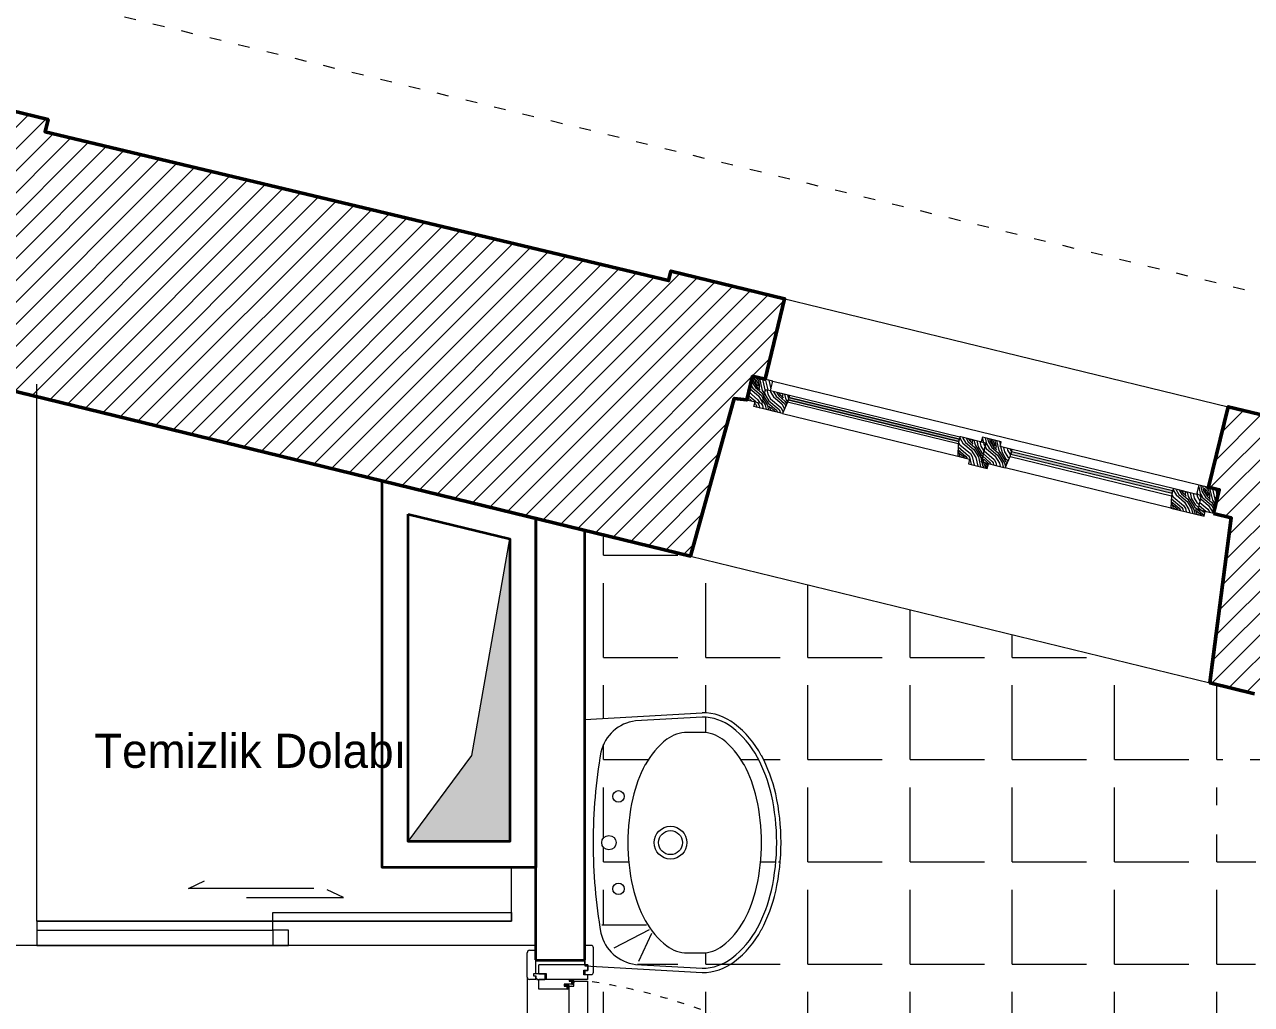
# Model space of a CAD drawing. Header units: millimetres. Extents: x 4980 to 19099, y 3891 to 5773.
# Drawn here: x 18191.5 to 18443.1, y 4569.3 to 4770.2 of the extents above; entities that cross this region are included whole.
import ezdxf

# ---------------------------------------------------------------- set-up
doc = ezdxf.new("R2010")
doc.units = ezdxf.units.MM
doc.linetypes.add('ACAD_ISO03W100', pattern=[30, 12, -18])
for name, color, linetype, lineweight in [('a 0', 252, 'Continuous', 0), ('a 2', 132, 'Continuous', 20), ('a ahşap tarama', 46, 'Continuous', 0), ('a alçıpan duvar', 162, 'Continuous', 35), ('a donatı ıslak', 52, 'Continuous', 15), ('a duvar', 84, 'Continuous', 50), ('a kapı 1', 50, 'Continuous', 5), ('a kapı 2', 51, 'Continuous', 9), ('a kapı eşik', 40, 'Continuous', 20), ('a pencere 0', 252, 'Continuous', 0), ('a pencere cam', 121, 'Continuous', 0), ('a pencere doğrama', 41, 'Continuous', 20), ('kot', 3, 'Continuous', 0), ('no3_duvar tarama', 253, 'Continuous', 9), ('TAVAN', 31, 'Continuous', 0)]:
    doc.layers.add(name, color=color, linetype=linetype, lineweight=lineweight)
doc.layers.add('a yazı', color=30, linetype='Continuous')
doc.styles.get("Standard").update_dxf_attribs({"font": 'stylu.ttf', "height": 10})
pattern_1 = [(45, (80283.5875, 25655.133), (-2.24506403, 2.24506403), [])]
pattern_2 = [(346.323, (184.04, 1032.4267), (3.67598, -6.0404612), [0.25, -4.75]), (256.323, (185.5697, 1030.2534), (-6.0404612, -3.67598), [0.5, -4.5]), (301.323, (184.7163, 1030.9757), (-1.1822406, -4.8582206), [0.3535, -1.0605, 0.3535, -0.707, 2.475, -2.1215678]), (301.323, (183.8564, 1032.7287), (-1.1822406, -4.8582206), [0.35355, -0.7071, 0.35355, -5.6568678]), (301.323, (185.4386, 1031.829), (-1.1822406, -4.8582206), [0.35355, -6.7175178]), (301.323, (185.9835, 1031.954), (-1.1822406, -4.8582206), [0.35355, -6.7175178]), (301.323, (185.1366, 1031.6453), (-1.1822406, -4.8582206), [0.35355, -6.7175178]), (301.323, (184.8345, 1031.4615), (-1.1822406, -4.8582206), [0.7071, -6.3639678]), (301.323, (185.1624, 1027.5223), (-1.1822406, -4.8582206), [0.7071, -6.3639678]), (301.323, (184.2896, 1031.337), (-1.1822406, -4.8582206), [1.4142, -5.6568678]), (301.323, (183.9876, 1031.153), (-1.1822406, -4.8582206), [1.4142, -5.6568678]), (301.323, (186.7908, 1028.927), (-1.1822406, -4.8582206), [1.4142, -5.6568678]), (301.323, (183.6265, 1030.7263), (-1.1822406, -4.8582206), [1.06066, -6.0104078]), (301.323, (182.4775, 1030.234), (-1.1822406, -4.8582206), [1.06066, -6.0104078]), (301.323, (183.0815, 1030.6017), (-1.1822406, -4.8582206), [1.06066, -6.0104078]), (301.323, (185.8847, 1028.3757), (-1.1822406, -4.8582206), [1.767767, -5.3033008]), (301.323, (185.3398, 1028.251), (-1.1822406, -4.8582206), [1.767767, -5.3033008]), (301.323, (186.121, 1029.3474), (-1.1822406, -4.8582206), [2.4748737, -4.5961941]), (319.757949, (184.4078, 1031.8227), (4.85822058, -1.1822406), [0.559017, -10.6213229]), (319.757949, (185.0248, 1030.1288), (4.85822058, -1.1822406), [0.559017, -10.6213229]), (319.757949, (184.9001, 1030.6737), (4.85822058, -1.1822406), [0.559017, -10.6213229]), (319.757949, (184.2831, 1032.3676), (4.85822058, -1.1822406), [1.118034, -10.0623059]), (319.757949, (184.7228, 1029.945), (4.85822058, -1.1822406), [1.677051, -9.5032889]), (319.757949, (184.1779, 1029.8203), (4.85822058, -1.1822406), [2.236068, -8.9442719]), (319.757949, (183.633, 1029.6956), (4.85822058, -1.1822406), [2.236068, -8.9442719]), (319.757949, (182.5495, 1028.4155), (4.85822058, -1.1822406), [2.236068, -8.9442719]), (319.757949, (182.6677, 1028.9013), (4.85822058, -1.1822406), [2.795085, -8.3852549]), (319.757949, (183.0289, 1029.328), (4.85822058, -1.1822406), [2.795085, -8.3852549]), (282.888051, (185.2021, 1030.8575), (-1.1822406, -4.85822058), [0.559017, -10.6213229]), (282.888051, (184.5916, 1031.5207), (-1.1822406, -4.85822058), [0.559017, -10.6213229]), (282.888051, (184.0402, 1032.4267), (-1.1822406, -4.85822058), [1.118034, -10.0623059]), (282.888051, (185.3204, 1031.3433), (-1.1822406, -4.85822058), [1.118034, -10.0623059]), (282.888051, (183.6135, 1032.7879), (-1.1822406, -4.85822058), [1.677051, -9.5032889]), (282.888051, (183.1277, 1032.906), (-1.1822406, -4.85822058), [2.236068, -8.9442719]), (282.888051, (187.441, 1031.5992), (-1.1822406, -4.85822058), [2.236068, -8.9442719]), (282.888051, (185.6224, 1031.5271), (-1.1822406, -4.85822058), [2.236068, -8.9442719]), (282.888051, (186.7123, 1031.7765), (-1.1822406, -4.85822058), [2.795085, -8.3852549]), (282.888051, (186.1673, 1031.6518), (-1.1822406, -4.85822058), [2.795085, -8.3852549])]
pattern_3 = [(346.323, (3553.342, 371.5445), (3.67598, -6.0404612), [0.25, -4.75]), (256.323, (3554.8717, 369.3713), (-6.0404612, -3.67598), [0.5, -4.5]), (301.323, (3554.0183, 370.0935), (-1.1822406, -4.8582206), [0.3535, -1.0605, 0.3535, -0.707, 2.475, -2.1215678]), (301.323, (3553.1584, 371.8465), (-1.1822406, -4.8582206), [0.35355, -0.7071, 0.35355, -5.6568678]), (301.323, (3554.7405, 370.947), (-1.1822406, -4.8582206), [0.35355, -6.7175178]), (301.323, (3555.2855, 371.0716), (-1.1822406, -4.8582206), [0.35355, -6.7175178]), (301.323, (3554.4385, 370.763), (-1.1822406, -4.8582206), [0.35355, -6.7175178]), (301.323, (3554.1365, 370.5793), (-1.1822406, -4.8582206), [0.7071, -6.3639678]), (301.323, (3554.4644, 366.64), (-1.1822406, -4.8582206), [0.7071, -6.3639678]), (301.323, (3553.5915, 370.4547), (-1.1822406, -4.8582206), [1.4142, -5.6568678]), (301.323, (3553.2895, 370.271), (-1.1822406, -4.8582206), [1.4142, -5.6568678]), (301.323, (3556.0927, 368.045), (-1.1822406, -4.8582206), [1.4142, -5.6568678]), (301.323, (3552.9284, 369.844), (-1.1822406, -4.8582206), [1.06066, -6.0104078]), (301.323, (3551.7794, 369.352), (-1.1822406, -4.8582206), [1.06066, -6.0104078]), (301.323, (3552.3835, 369.7195), (-1.1822406, -4.8582206), [1.06066, -6.0104078]), (301.323, (3555.1866, 367.4935), (-1.1822406, -4.8582206), [1.767767, -5.3033008]), (301.323, (3554.6417, 367.369), (-1.1822406, -4.8582206), [1.767767, -5.3033008]), (301.323, (3555.423, 368.4652), (-1.1822406, -4.8582206), [2.4748737, -4.596194]), (319.757949, (3553.7098, 370.9405), (4.85822058, -1.1822406), [0.559017, -10.6213229]), (319.757949, (3554.3267, 369.2466), (4.85822058, -1.1822406), [0.559017, -10.6213229]), (319.757949, (3554.202, 369.7915), (4.85822058, -1.1822406), [0.559017, -10.6213229]), (319.757949, (3553.585, 371.4854), (4.85822058, -1.1822406), [1.118034, -10.0623059]), (319.757949, (3554.0247, 369.0628), (4.85822058, -1.1822406), [1.677051, -9.5032889]), (319.757949, (3553.4798, 368.938), (4.85822058, -1.1822406), [2.236068, -8.9442719]), (319.757949, (3552.9348, 368.8134), (4.85822058, -1.1822406), [2.236068, -8.9442719]), (319.757949, (3551.8514, 367.5333), (4.85822058, -1.1822406), [2.236068, -8.9442719]), (319.757949, (3551.9697, 368.019), (4.85822058, -1.1822406), [2.795085, -8.3852549]), (319.757949, (3552.3308, 368.4458), (4.85822058, -1.1822406), [2.795085, -8.3852549]), (282.888051, (3554.504, 369.9753), (-1.1822406, -4.85822058), [0.559017, -10.6213229]), (282.888051, (3553.8936, 370.6385), (-1.1822406, -4.85822058), [0.559017, -10.6213229]), (282.888051, (3553.3422, 371.5445), (-1.1822406, -4.85822058), [1.118034, -10.0623059]), (282.888051, (3554.6223, 370.4611), (-1.1822406, -4.85822058), [1.118034, -10.0623059]), (282.888051, (3552.9155, 371.9057), (-1.1822406, -4.85822058), [1.677051, -9.5032889]), (282.888051, (3552.4296, 372.0239), (-1.1822406, -4.85822058), [2.236068, -8.9442719]), (282.888051, (3556.743, 370.717), (-1.1822406, -4.85822058), [2.236068, -8.9442719]), (282.888051, (3554.9243, 370.645), (-1.1822406, -4.85822058), [2.236068, -8.9442719]), (282.888051, (3556.0142, 370.8943), (-1.1822406, -4.85822058), [2.795085, -8.3852549]), (282.888051, (3555.4693, 370.7696), (-1.1822406, -4.85822058), [2.795085, -8.3852549])]
pattern_4 = [(0, (84926.14, 31022.82), (0, 20.955), [15.24, -5.715]), (90, (84926.14, 31022.82), (-20.955, 1e-15), [15.24, -5.715])]

msp = doc.modelspace()

# ---------------------------------------------------------------- hatches: boundary and pattern name
at = {"layer": 'a 0'}
h = msp.add_hatch(dxfattribs=at)
h.set_pattern_fill('ANGLE', color=256, scale=3)
h.set_pattern_definition(pattern_4)
h.paths.add_polyline_path([(18437.2, 4453.42), (18399.77, 4453.42), (18399.77, 4453.42), (18349.22, 4453.42), (18306.35, 4453.42), (18306.35, 4396.66), (18308.15, 4396.66), (18308.15, 4390.66), (18306.95, 4390.66), (18306.95, 4389.31, -0.443871), (18378.62, 4318.59), (18378.62, 4318.53), (18307.82, 4318.53), (18307.65, 4318.38), (18307.65, 4318.38, -1.568183), (18307.65, 4316.66, -0.41455), (18308.15, 4316.16), (18308.15, 4310.66), (18306.35, 4310.66), (18306.35, 4295.48), (18322.08, 4295.47), (18437.2, 4295.45), (18437.2, 4311.66), (18435.4, 4311.66), (18435.4, 4317.16), (18435.4, 4390.16), (18435.4, 4395.66), (18437.2, 4395.66)])
h.paths.add_polyline_path([(18391.92, 4417.96, -0.068527), (18384.26, 4415.12, -0.054705), (18374.49, 4414.05, -0.054871), (18364.7, 4415.13, -0.068276), (18357.06, 4417.96, -0.1063), (18350.82, 4423.25, -0.164897), (18348.75, 4429.32), (18349.52, 4443, -0.314158), (18355.93, 4450.09, -0.043399), (18374.49, 4451.71, -0.043399), (18393.06, 4450.09, -0.314158), (18399.46, 4443.01), (18400.24, 4429.32, -0.164897), (18398.16, 4423.25, -0.106302)], flags=16)
h.paths.add_polyline_path([(18395.68, 4436.58, -0.165518), (18397.1, 4432.4), (18397.1, 4429.35, -0.165527), (18395.68, 4425.16, -0.105662), (18390.48, 4420.75, -0.068688), (18383.61, 4418.19, -0.054871), (18374.49, 4417.18, -0.054871), (18365.38, 4418.19, -0.068289), (18358.54, 4420.72, -0.106321), (18353.31, 4425.16, -0.165511), (18351.88, 4429.35), (18351.88, 4432.39, -0.165527), (18353.31, 4436.58, -0.106321), (18358.54, 4441.02, -0.068289), (18365.38, 4443.56, -0.054871), (18374.49, 4444.56, -0.054871), (18383.61, 4443.56, -0.068289), (18390.44, 4441.02, -0.106321)], flags=0)
h.paths.add_polyline_path([(18371.14, 4435.83, -1), (18377.85, 4435.83, -1)], flags=0)
h.paths.add_polyline_path([(18372.03, 4435.83, -1), (18376.95, 4435.83, -1)], flags=0)
h.paths.add_polyline_path([(18382.78, 4446.48, -1), (18385.15, 4446.48, -1)], flags=0)
h.paths.add_polyline_path([(18373.01, 4448.46, -1), (18375.97, 4448.46, -1)], flags=0)
h.paths.add_polyline_path([(18363.83, 4446.48, -1), (18366.2, 4446.48, -1)], flags=0)
h.paths.add_polyline_path([(18568.22, 4427.07), (18568.12, 4435.12), (18525.08, 4435.12, -0.086715), (18523.57, 4434.52, 0.011551), (18522.33, 4435.12), (18521.97, 4435.12, 0.304821), (18524.78, 4424.55, -0.109754), (18527.07, 4422.64, -0.155418), (18528.45, 4420.01, -0.077452), (18528.97, 4416.71), (18528.97, 4403.21, -0.067359), (18527.91, 4395.37, -0.081873), (18525.01, 4389.08, -0.105754), (18520.4, 4384.64, -0.139306), (18515.51, 4383.22), (18510.07, 4383.22), (18504.71, 4383.22, -0.141763), (18499.74, 4384.64, -0.105754), (18495.12, 4389.08, -0.080502), (18492.26, 4395.26, -0.06833), (18491.17, 4403.2), (18491.17, 4416.7), (18491.17, 4416.7, -0.075898), (18491.66, 4419.94, -0.089125), (18493.07, 4422.64, -0.109744), (18495.36, 4424.55, 0.304821), (18498.17, 4435.12), (18497.81, 4435.12, 0.011551), (18496.57, 4434.52, -0.086715), (18495.05, 4435.12), (18447.2, 4435.12), (18447.2, 4396.66), (18449, 4396.66), (18449, 4390.66), (18447.8, 4390.66), (18447.8, 4389.31, -0.443871), (18519.48, 4318.59), (18519.48, 4318.53), (18448.68, 4318.53), (18448.5, 4318.38), (18448.5, 4318.38, -1.568183), (18448.5, 4316.66, -0.41455), (18449, 4316.16), (18449, 4310.66), (18447.2, 4310.66), (18447.2, 4295.44), (18451.06, 4295.44), (18539.08, 4295.42), (18569.86, 4295.41), (18569.76, 4303.7)])
h.paths.add_polyline_path([(18492.79, 4453.42), (18447.2, 4453.42), (18447.2, 4435.12), (18495.05, 4435.12, -0.248921), (18492.79, 4438.93)])
h.paths.add_polyline_path([(18567.98, 4446.11), (18567.89, 4453.42), (18527.35, 4453.42), (18527.35, 4439.38, -0.274452), (18525.08, 4435.12), (18568.12, 4435.12)])
h.paths.add_polyline_path([(18435.4, 4604.69), (18435.4, 4610.19), (18437.2, 4610.19), (18437.2, 4634.64), (18434.56, 4635.28), (18328.03, 4661.26), (18306.35, 4666.55), (18306.35, 4627.79), (18330.42, 4629.15, -0.165556), (18337.06, 4626.89, -0.106295), (18342.59, 4620.36, -0.068273), (18345.51, 4612.5, -0.054871), (18346.61, 4602.51, -0.055642), (18344.64, 4592.72, 0.054871), (18345.72, 4602.51, 0.054871), (18344.64, 4612.31, 0.069098), (18341.76, 4620.03, 0.105026), (18336.52, 4626.18, 0.164897), (18330.44, 4628.26), (18316.76, 4627.48, 0.314158), (18309.68, 4621.08, 0.043399), (18308.06, 4602.51, 0.039562), (18309.4, 4585.57), (18319.32, 4585.57, -0.017543), (18318.75, 4586.56, -0.068289), (18316.21, 4593.4, -0.054871), (18315.21, 4602.51, -0.054871), (18316.21, 4611.63, -0.068289), (18318.75, 4618.46, -0.106321), (18323.18, 4623.7, -0.165511), (18327.37, 4625.12), (18330.42, 4625.12, -0.165527), (18334.61, 4623.7, -0.106321), (18339.04, 4618.46, -0.068289), (18341.58, 4611.63, -0.054871), (18342.58, 4602.51, -0.054871), (18341.58, 4593.4, -0.068688), (18339.02, 4586.52, -0.105662), (18334.61, 4581.33, -0.165518), (18330.42, 4579.9), (18327.37, 4579.9, -0.165527), (18323.18, 4581.33, -0.064543), (18320.22, 4584.29), (18317.12, 4577.52), (18330.44, 4576.77), (18330.42, 4575.88), (18306.35, 4577.24), (18306.35, 4556.45), (18308.15, 4556.45), (18308.15, 4550.45), (18306.95, 4550.45), (18306.95, 4549.1, -0.443871), (18378.62, 4478.39), (18378.62, 4478.33), (18307.82, 4478.33), (18307.65, 4478.18), (18307.65, 4478.18, -1.568183), (18307.65, 4476.45, -0.41455), (18308.15, 4475.95), (18308.15, 4470.45), (18306.35, 4470.45), (18306.35, 4463.42), (18437.2, 4463.42), (18437.2, 4526.19), (18435.4, 4526.19), (18435.4, 4531.69)])
h.paths.add_polyline_path([(18312.1, 4593.04, -1), (18314.47, 4593.04, -1)], flags=16)
h.paths.add_polyline_path([(18309.82, 4602.51, -1), (18312.79, 4602.51, -1)], flags=16)
h.paths.add_polyline_path([(18312.1, 4611.99, -1), (18314.47, 4611.99, -1)], flags=16)
h = msp.add_hatch(dxfattribs=at)
h.set_pattern_fill('ANGLE', color=256, scale=3)
h.set_pattern_definition(pattern_4)
h.paths.add_polyline_path([(18566.22, 4586.86), (18566.02, 4603.22), (18526.5, 4612.86), (18434.56, 4635.28), (18447.2, 4611.19), (18448.5, 4611.19, -0.414214), (18449, 4610.69), (18449, 4605.69, -0.414214), (18448.5, 4605.19), (18448.5, 4605.19), (18448.5, 4604.66, -0.872213), (18448.68, 4603.39), (18448.68, 4603.31), (18519.48, 4603.31), (18519.48, 4603.25, -0.017462), (18519.52, 4598.51), (18518.48, 4598.51), (18518.48, 4597.51), (18449.68, 4597.51), (18449.68, 4598.51), (18448.68, 4598.51), (18448.68, 4603.31), (18448.67, 4603.39, -0.493158), (18447.85, 4604.01), (18447.85, 4604.01), (18444.59, 4604.01), (18444.59, 4603.95), (18444.41, 4603.96), (18444.4, 4603.85), (18444.26, 4604.07), (18444.12, 4604.07), (18444.09, 4604.02), (18444.09, 4604.01), (18444.4, 4604.01), (18444.4, 4604.19), (18444.19, 4604.19), (18444.26, 4604.07), (18444.59, 4604.09), (18444.59, 4604.01), (18447.8, 4604.01), (18447.8, 4605.12), (18447, 4605.12), (18447, 4606.12), (18447.8, 4606.12), (18447.8, 4607.19), (18437.78, 4607.19), (18437.78, 4605.39), (18439.28, 4605.39), (18439.28, 4604.19), (18437.78, 4604.19), (18437.78, 4602.19), (18443.59, 4602.19), (18443.59, 4602.95), (18443.42, 4602.96), (18443.4, 4602.85), (18443.26, 4603.07), (18443.2, 4603.07, -0.506178), (18443.99, 4602.88, -0.499763), (18443.59, 4602.19), (18437.78, 4602.19), (18437.78, 4604.19), (18437.2, 4604.19), (18435.4, 4604.19), (18435.4, 4531.69, -0.414214), (18435.9, 4532.19), (18437.78, 4532.19), (18437.78, 4534.19), (18443.59, 4534.19), (18443.59, 4533.14), (18444.59, 4533.14), (18444.59, 4533.19, -0.268071), (18444.99, 4532.88), (18444.99, 4532.19), (18435.4, 4532.19), (18447.8, 4531.19), (18448.5, 4531.19, -0.414214), (18449, 4530.69), (18449, 4525.69, -0.414214), (18448.5, 4525.19), (18447.2, 4525.19), (18435.62, 4463.42), (18492.79, 4463.42), (18492.79, 4477.46, -0.369972), (18496.57, 4482.32, 0.014436), (18498.12, 4481.59, 0.308955), (18495.36, 4492.29, -0.109744), (18493.07, 4494.2, -0.089125), (18491.66, 4496.9, -0.075968), (18491.17, 4500.15), (18491.17, 4513.64, -0.068331), (18492.26, 4521.59, -0.080502), (18495.12, 4527.77, -0.105754), (18499.74, 4532.21, -0.139306), (18504.62, 4533.62), (18510.07, 4533.62), (18515.42, 4533.62, -0.141763), (18520.4, 4532.21, -0.105754), (18525.01, 4527.77, -0.081873), (18527.91, 4521.47, -0.067359), (18528.97, 4513.64), (18528.97, 4513.64), (18528.97, 4500.14, -0.077488), (18528.45, 4496.84, -0.155418), (18527.07, 4494.2, -0.109754), (18524.78, 4492.29, 0.308957), (18522.02, 4481.59, -0.224788), (18496.57, 4482.32, 0.369972), (18492.79, 4477.46), (18492.79, 4463.42), (18493.87, 4463.42), (18493.87, 4476.38, -0.367583), (18496.57, 4481.24, 0.240001), (18523.57, 4481.24, -0.367542), (18526.27, 4476.38), (18526.27, 4463.42), (18567.76, 4463.42), (18567.73, 4466.17)])
h.paths.add_polyline_path([(18442.99, 4603.24), (18442.99, 4603.19), (18443.09, 4603.02), (18443.22, 4603.24)], flags=16)
h.paths.add_polyline_path([(18444.86, 4603.85), (18444.59, 4603.85), (18444.59, 4603.29, 0.154736), (18444.8, 4603.4, 0.214357)], flags=16)
h.paths.add_polyline_path([(18447.8, 4532.54), (18445, 4532.54), (18445, 4533.54), (18443.9, 4533.54, -0.197182), (18443.69, 4533.32), (18443.69, 4534.06), (18444, 4602.84), (18445, 4602.84), (18445, 4603.84), (18447.8, 4603.84)], flags=16)
h.paths.add_polyline_path([(18444.59, 4603.19), (18444.59, 4603.84), (18444.54, 4603.85), (18444.54, 4603.24)], flags=16)
at = {"layer": 'a ahşap tarama', "lineweight": 5}
h = msp.add_hatch(dxfattribs=at)
h.set_pattern_fill('WOODFACE', color=256, scale=5, angle=346.323, style=0, pattern_type=2)
h.set_pattern_definition(pattern_2)
h.paths.add_polyline_path([(18339.58, 4693.29), (18342.74, 4692.52), (18343.45, 4695.43), (18344.42, 4695.19), (18344.9, 4697.14), (18342.95, 4697.62), (18340.77, 4698.15)])
h = msp.add_hatch(dxfattribs=at)
h.set_pattern_fill('WOODFACE', color=256, scale=5, angle=346.323, style=0, pattern_type=2)
h.set_pattern_definition(pattern_3)
h.paths.add_polyline_path([(18348.31, 4694.25), (18347.96, 4692.8), (18346.88, 4690.49), (18341.05, 4691.9), (18341.29, 4692.88), (18342.74, 4692.52), (18343.45, 4695.43), (18344.42, 4695.19)])
h = msp.add_hatch(dxfattribs=at)
h.set_pattern_fill('WOODFACE', color=256, scale=5, angle=346.323, style=0, pattern_type=2)
h.set_pattern_definition(pattern_3)
h.paths.add_polyline_path([(18383.29, 4685.74), (18382.93, 4684.28), (18382.83, 4681.74), (18385.26, 4681.15), (18385.02, 4680.17), (18388.91, 4679.23), (18389.15, 4680.2), (18387.69, 4680.56), (18388.53, 4684.04), (18388.63, 4684.44), (18383.49, 4685.69)])
h = msp.add_hatch(dxfattribs=at)
h.set_pattern_fill('WOODFACE', color=256, scale=5, angle=346.323, style=0, pattern_type=2)
h.set_pattern_definition(pattern_3)
h.paths.add_polyline_path([(18392.55, 4679.37), (18393.62, 4681.68), (18393.98, 4683.14), (18391.55, 4683.73), (18391.78, 4684.7), (18387.9, 4685.65), (18387.66, 4684.68), (18388.63, 4684.44), (18387.79, 4680.96), (18387.69, 4680.56)])
h = msp.add_hatch(dxfattribs=at)
h.set_pattern_fill('WOODFACE', color=256, scale=5, angle=346.323, style=0, pattern_type=2)
h.set_pattern_definition(pattern_3)
h.paths.add_polyline_path([(18427.01, 4675.09), (18426.66, 4673.64), (18426.55, 4671.1), (18433.35, 4669.44), (18433.59, 4670.41), (18432.13, 4670.76), (18432.84, 4673.67), (18431.87, 4673.9)])
h = msp.add_hatch(dxfattribs=at)
h.set_pattern_fill('WOODFACE', color=256, scale=5, angle=346.323, style=0, pattern_type=2)
h.set_pattern_definition(pattern_2)
h.paths.add_polyline_path([(18435.29, 4669.99), (18432.13, 4670.76), (18432.84, 4673.67), (18431.87, 4673.9), (18432.34, 4675.85), (18434.29, 4675.38), (18436.47, 4674.85)])
at = {"layer": 'a kapı 1'}
h = msp.add_hatch(color=256, dxfattribs=at)
h.paths.add_polyline_path([(18303.55, 4574.45), (18303.56, 4574.34), (18303.73, 4574.35), (18303.73, 4574.22), (18303.56, 4574.22), (18303.55, 4574.12), (18303.48, 4574.22), (18303.34, 4574.23), (18303.33, 4574.12), (18303.23, 4574.28), (18303.33, 4574.45), (18303.34, 4574.34), (18303.48, 4574.34)])
h.paths.add_polyline_path([(18303.73, 4574.45, -0.2663), (18304.13, 4574.15), (18304.13, 4573.76, -0.268071), (18303.73, 4573.45)])
h.paths.add_polyline_path([(18303.83, 4574.32), (18303.83, 4573.58, 0.088912), (18303.95, 4573.66, 0.285346), (18303.95, 4574.25, 0.088079)], flags=16)
for points in [[(18303.48, 4574.34), (18303.55, 4574.45), (18303.56, 4574.34), (18303.73, 4574.35), (18303.73, 4574.22), (18303.56, 4574.22), (18303.55, 4574.12), (18303.48, 4574.22), (18303.34, 4574.23), (18303.33, 4574.12), (18303.23, 4574.28), (18303.33, 4574.45), (18303.34, 4574.34)], [(18303.73, 4573.45), (18303.73, 4574.45, -0.2663), (18304.13, 4574.15), (18304.13, 4573.76, -0.268071)], [(18302.48, 4573.34), (18302.55, 4573.45), (18302.56, 4573.34), (18302.74, 4573.35), (18302.74, 4573.22), (18302.56, 4573.22), (18302.55, 4573.12), (18302.48, 4573.22), (18302.34, 4573.23), (18302.33, 4573.12), (18302.24, 4573.28), (18302.33, 4573.45), (18302.34, 4573.34)], [(18302.74, 4572.45), (18302.74, 4573.45, -0.2663), (18303.14, 4573.15), (18303.14, 4572.76, -0.268071)]]:
    msp.add_hatch(color=256, dxfattribs=at).paths.add_polyline_path(points)
h = msp.add_hatch(color=256, dxfattribs=at)
h.paths.add_polyline_path([(18302.55, 4573.45), (18302.56, 4573.34), (18302.74, 4573.35), (18302.74, 4573.22), (18302.56, 4573.22), (18302.55, 4573.12), (18302.48, 4573.22), (18302.34, 4573.23), (18302.33, 4573.12), (18302.24, 4573.28), (18302.33, 4573.45), (18302.34, 4573.34), (18302.48, 4573.34)])
h.paths.add_polyline_path([(18302.74, 4573.45, -0.2663), (18303.14, 4573.15), (18303.14, 4572.76, -0.268071), (18302.74, 4572.45)])
h.paths.add_polyline_path([(18302.84, 4573.32), (18302.84, 4572.58, 0.088912), (18302.95, 4572.66, 0.285346), (18302.95, 4573.25, 0.088079)], flags=16)
at = {"layer": 'a pencere cam', "lineweight": 5}
for points in [[(18348.07, 4693.28), (18383.05, 4684.77), (18383.17, 4685.26), (18348.19, 4693.77)], [(18393.74, 4682.17), (18426.78, 4674.13), (18426.9, 4674.62), (18393.86, 4682.66)]]:
    msp.add_hatch(color=256, dxfattribs=at).paths.add_polyline_path(points)
at = {"layer": 'no3_duvar tarama'}
h = msp.add_hatch(dxfattribs=at)
h.set_pattern_fill('ANSI31', color=256, style=0)
h.set_pattern_definition(pattern_1)
h.paths.add_polyline_path([(18177.11, 4734.29), (18170.44, 4735.46), (18171.62, 4740.31), (18169.43, 4740.85), (18173.21, 4756.38), (18196.29, 4750.77), (18195.69, 4748.25), (18323.56, 4717.74), (18324.03, 4719.68), (18347.35, 4714.01), (18343.34, 4697.52), (18340.77, 4698.15), (18339.58, 4693.29), (18337.03, 4693.59), (18328.03, 4661.26), (18294.67, 4669.4), (18244.01, 4681.76), (18178.94, 4697.63)])
h = msp.add_hatch(dxfattribs=at)
h.set_pattern_fill('ANSI31', color=256, style=0)
h.set_pattern_definition(pattern_1)
h.paths.add_polyline_path([(18435.29, 4669.99), (18436.47, 4674.85), (18434.29, 4675.38), (18438.3, 4691.89), (18461.99, 4686.19), (18461.52, 4684.17), (18590.38, 4652.81), (18590.85, 4654.75), (18616.11, 4648.61), (18616.65, 4621.81), (18614.65, 4621.77), (18615.12, 4601.77), (18617.12, 4601.82), (18617.7, 4576.83), (18602.7, 4576.48), (18602.69, 4576.95), (18598.74, 4576.86), (18598.74, 4579.61), (18566.22, 4586.86), (18566.02, 4603.22), (18526.5, 4612.86), (18443.7, 4633.05), (18434.56, 4635.28), (18438.93, 4669.1)])
at = {"layer": 'TAVAN'}
msp.add_hatch(color=256, dxfattribs=at).paths.add_polyline_path([(18270.16, 4602.77), (18291, 4602.77), (18291, 4664.79), (18283.22, 4620.4)])

# ---------------------------------------------------------------- linework, layer by layer
at = {"layer": 'a 2', "linetype": 'ACAD_ISO03W100', "ltscale": 0.2}
msp.add_line((18639.88, 4667.57), (16439.77, 5203.32), dxfattribs=at)
at = {"layer": 'a 2'}
for points in [[(18344.05, 4714.81), (18438.3, 4691.88)], [(18344.05, 4714.81), (18438.3, 4691.88)], [(18328.03, 4661.26), (18434.56, 4635.28)]]:
    msp.add_lwpolyline(points, dxfattribs=at)
at = {"layer": 'a alçıpan duvar'}
msp.add_line((18296.35, 4578.42), (18306.35, 4578.42), dxfattribs=at)
for points in [[(18264.82, 4676.67), (18296.35, 4668.99), (18296.35, 4597.42), (18264.82, 4597.42)], [(18270.16, 4669.86), (18291, 4664.79), (18291, 4602.77), (18270.16, 4602.77)]]:
    msp.add_lwpolyline(points, close=True, dxfattribs=at)
for points in [[(18296.35, 4578.48), (18296.35, 4668.99)], [(18306.35, 4578.48), (18306.35, 4666.55)]]:
    msp.add_lwpolyline(points, dxfattribs=at)
at = {"layer": 'a donatı ıslak'}
for p, q in [((18306.35, 4627.79), (18330.42, 4629.15)), ((18306.35, 4627.79), (18330.42, 4629.15)), ((18306.35, 4627.79), (18306.35, 4577.24)), ((18306.35, 4627.79), (18306.35, 4577.24)), ((18330.44, 4628.26), (18316.76, 4627.48)), ((18330.44, 4628.26), (18316.76, 4627.48)), ((18330.42, 4625.12), (18327.37, 4625.12)), ((18330.42, 4625.12), (18327.37, 4625.12)), ((18318.99, 4585.57), (18309.87, 4585.57)), ((18318.99, 4585.57), (18309.87, 4585.57)), ((18319.59, 4584.63), (18312.3, 4580.85)), ((18319.59, 4584.63), (18312.3, 4580.85)), ((18320.03, 4583.89), (18317.4, 4578.14)), ((18320.03, 4583.89), (18317.4, 4578.14)), ((18327.37, 4579.9), (18330.42, 4579.9)), ((18327.37, 4579.9), (18330.42, 4579.9)), ((18306.35, 4577.24), (18330.42, 4575.88)), ((18306.35, 4577.24), (18330.42, 4575.88)), ((18316.76, 4577.54), (18330.44, 4576.77)), ((18316.76, 4577.54), (18330.44, 4576.77))]:
    msp.add_line(p, q, dxfattribs=at)
for centre, radius in [((18313.28, 4611.99), 1.18), ((18313.28, 4611.99), 1.18), ((18323.94, 4602.51), 3.36), ((18323.94, 4602.51), 3.36), ((18323.94, 4602.51), 3.36), ((18323.94, 4602.51), 3.36), ((18323.94, 4602.51), 2.46), ((18323.94, 4602.51), 2.46), ((18323.94, 4602.51), 2.46), ((18323.94, 4602.51), 2.46), ((18311.31, 4602.51), 1.48), ((18311.31, 4602.51), 1.48), ((18311.31, 4602.51), 1.48), ((18311.31, 4602.51), 1.48), ((18313.28, 4593.04), 1.18), ((18313.28, 4593.04), 1.18)]:
    msp.add_circle(centre, radius, dxfattribs=at)
for centre, radius, start, end in [((18317.81, 4619.2), 8.35, 97.2298, 166.9628), ((18317.81, 4619.2), 8.35, 97.2298, 166.9628), ((18330.42, 4618.26), 10.89, 52.4065, 89.9996), ((18330.42, 4618.26), 10.89, 52.4065, 89.9996), ((18330.42, 4618.26), 10, 52.4065, 89.8578), ((18330.42, 4618.26), 10, 52.4065, 89.8578), ((18324.65, 4610.77), 20.34, 28.2799, 52.4065), ((18324.65, 4610.77), 20.34, 28.2799, 52.4065), ((18327.37, 4618.26), 6.86, 89.9996, 127.5927), ((18327.37, 4618.26), 6.86, 89.9996, 127.5927), ((18330.42, 4618.26), 6.86, 52.4065, 89.9996), ((18330.42, 4618.26), 6.86, 52.4065, 89.9996), ((18324.65, 4610.77), 19.45, 28.2799, 52.4065), ((18324.65, 4610.77), 19.45, 28.2799, 52.4065), ((18333.14, 4610.77), 16.31, 127.5927, 151.7193), ((18333.14, 4610.77), 16.31, 127.5927, 151.7193), ((18324.65, 4610.77), 16.31, 28.2799, 52.4065), ((18324.65, 4610.77), 16.31, 28.2799, 52.4065), ((18415.62, 4602.51), 107.56, 170.0581, 179.9996), ((18415.62, 4602.51), 107.56, 170.0581, 179.9996), ((18315.4, 4605.79), 29.96, 12.5625, 28.2799), ((18315.4, 4605.79), 29.96, 12.5625, 28.2799), ((18315.4, 4605.79), 30.85, 12.5625, 28.2799), ((18315.4, 4605.79), 30.85, 12.5625, 28.2799), ((18342.4, 4605.79), 26.83, 151.7193, 167.4367), ((18342.4, 4605.79), 26.83, 151.7193, 167.4367), ((18315.4, 4605.79), 26.83, 12.5625, 28.2799), ((18315.4, 4605.79), 26.83, 12.5625, 28.2799), ((18300.69, 4602.51), 45.03, 359.9996, 12.5625), ((18300.69, 4602.51), 45.03, 359.9996, 12.5625), ((18300.69, 4602.51), 45.92, 359.9996, 12.5625), ((18300.69, 4602.51), 45.92, 359.9996, 12.5625), ((18357.1, 4602.51), 41.9, 167.4367, 179.9996), ((18357.1, 4602.51), 41.9, 167.4367, 179.9996), ((18300.69, 4602.51), 41.9, 359.9996, 12.5625), ((18300.69, 4602.51), 41.9, 359.9996, 12.5625), ((18415.62, 4602.51), 107.56, 179.9996, 189.9411), ((18415.62, 4602.51), 107.56, 179.9996, 189.9411), ((18357.1, 4602.51), 41.9, 179.9996, 192.5625), ((18357.1, 4602.51), 41.9, 179.9996, 192.5625), ((18300.69, 4602.51), 41.9, 347.4367, 359.9996), ((18300.69, 4602.51), 41.9, 347.4367, 359.9996), ((18300.69, 4602.51), 45.03, 347.4367, 359.9996), ((18300.69, 4602.51), 45.03, 347.4367, 359.9996), ((18300.69, 4602.51), 45.92, 347.4367, 359.9996), ((18300.69, 4602.51), 45.92, 347.4367, 359.9996), ((18342.4, 4599.24), 26.83, 192.5625, 208.2799), ((18342.4, 4599.24), 26.83, 192.5625, 208.2799), ((18315.4, 4599.24), 26.83, 331.7193, 347.4367), ((18315.4, 4599.24), 29.96, 331.7193, 347.4367), ((18315.4, 4599.24), 30.85, 331.7193, 347.4367), ((18333.14, 4594.25), 16.31, 208.2799, 232.4065), ((18333.14, 4594.25), 16.31, 208.2799, 232.4065), ((18324.65, 4594.25), 16.31, 307.5927, 331.7193), ((18324.65, 4594.25), 16.31, 307.5927, 331.7193), ((18324.65, 4594.25), 19.45, 307.5927, 331.7193), ((18324.65, 4594.25), 20.34, 307.5927, 331.7193), ((18317.81, 4585.83), 8.35, 193.0364, 262.7694), ((18317.81, 4585.83), 8.35, 193.0364, 262.7694), ((18327.37, 4586.77), 6.86, 232.4065, 269.9996), ((18327.37, 4586.77), 6.86, 232.4065, 269.9996), ((18330.42, 4586.77), 6.86, 269.9996, 307.5927), ((18330.42, 4586.77), 6.86, 269.9996, 307.5927), ((18330.42, 4586.77), 10.89, 269.9996, 307.5927), ((18330.42, 4586.77), 10.89, 269.9996, 307.5927), ((18330.42, 4586.77), 10, 270.1414, 307.5927), ((18330.42, 4586.77), 10, 270.1414, 307.5927)]:
    msp.add_arc(centre, radius, start, end, dxfattribs=at)
at = {"layer": 'a duvar'}
for points in [[(18177.11, 4734.29), (18170.44, 4735.46), (18171.62, 4740.31), (18169.43, 4740.85), (18173.21, 4756.38), (18196.29, 4750.77), (18195.69, 4748.25), (18323.56, 4717.74), (18324.03, 4719.68), (18347.35, 4714.01), (18343.34, 4697.52), (18340.77, 4698.15), (18339.58, 4693.29), (18337.03, 4693.59), (18328.03, 4661.26), (18294.67, 4669.4), (18244.01, 4681.76), (18178.94, 4697.63), (18177.11, 4734.29)], [(18435.29, 4669.99), (18436.47, 4674.85), (18434.29, 4675.38), (18438.3, 4691.89), (18461.99, 4686.19)], [(18443.7, 4633.05), (18434.56, 4635.28), (18438.93, 4669.1), (18435.29, 4669.99)]]:
    msp.add_lwpolyline(points, dxfattribs=at)
at = {"layer": 'a kapı 1'}
for p, q in [((18294.55, 4574.95), (18294.55, 4579.95)), ((18295.05, 4580.45), (18296.35, 4580.45)), ((18296.35, 4575.63), (18296.35, 4580.45)), ((18307.65, 4581.45), (18306.35, 4581.45)), ((18306.35, 4577.48), (18306.35, 4581.45)), ((18308.15, 4575.95), (18308.15, 4580.95)), ((18296.93, 4575.65), (18296.93, 4577.45)), ((18306.95, 4577.45), (18296.93, 4577.45)), ((18306.97, 4577.48), (18306.35, 4577.48)), ((18306.45, 4577.45), (18306.95, 4577.45)), ((18306.95, 4577.45), (18306.95, 4576.38)), ((18306.97, 4577.48), (18306.97, 4576.33)), ((18306.97, 4576.31), (18306.97, 4577.48)), ((18306.97, 4577.45), (18306.97, 4576.31)), ((18296.35, 4574.45), (18295.05, 4574.45)), ((18296.35, 4574.45), (18295.11, 4574.45)), ((18298.15, 4575.63), (18295.85, 4575.63)), ((18295.85, 4575.63), (18295.85, 4575.23)), ((18295.85, 4575.23), (18296.35, 4575.23)), ((18296.35, 4574.45), (18296.35, 4575.23)), ((18296.35, 4575.23), (18296.35, 4574.45)), ((18296.35, 4575.23), (18296.35, 4574.45)), ((18296.35, 4574.45), (18296.35, 4574.65)), ((18296.35, 4574.65), (18296.55, 4574.65)), ((18296.35, 4574.45), (18296.35, 4574.6)), ((18296.55, 4574.65), (18296.55, 4574.45)), ((18296.55, 4574.45), (18298.15, 4574.45)), ((18296.93, 4575.65), (18298.43, 4575.65)), ((18296.93, 4575.63), (18298.15, 4575.63)), ((18296.93, 4572.45), (18296.93, 4574.45)), ((18306.95, 4574.45), (18296.93, 4574.45)), ((18298.15, 4574.45), (18296.98, 4574.45)), ((18298.15, 4575.63), (18298.15, 4574.45)), ((18298.43, 4575.65), (18298.43, 4574.45)), ((18303.13, 4574.45), (18303.13, 4574.11)), ((18303.73, 4574.45), (18303.13, 4574.45)), ((18303.13, 4574.11), (18303.68, 4574.11)), ((18303.23, 4574.28), (18303.33, 4574.45)), ((18303.23, 4574.28), (18303.33, 4574.12)), ((18303.33, 4574.45), (18303.34, 4574.34)), ((18303.33, 4574.12), (18303.34, 4574.23)), ((18303.34, 4574.34), (18303.48, 4574.34)), ((18303.34, 4574.23), (18303.48, 4574.22)), ((18303.48, 4574.34), (18303.55, 4574.45)), ((18303.48, 4574.22), (18303.55, 4574.12)), ((18303.55, 4574.45), (18303.56, 4574.34)), ((18303.55, 4574.12), (18303.56, 4574.22)), ((18303.56, 4574.34), (18303.73, 4574.35)), ((18303.56, 4574.22), (18303.73, 4574.22)), ((18303.68, 4574.11), (18303.68, 4573.5)), ((18303.73, 4573.45), (18303.73, 4574.45)), ((18303.73, 4574.1), (18303.73, 4574.45)), ((18303.73, 4574.11), (18303.73, 4573.45)), ((18303.73, 4574.1), (18303.73, 4573.45)), ((18303.73, 4574.1), (18303.73, 4573.5)), ((18303.73, 4574.1), (18303.73, 4573.45)), ((18303.83, 4573.58), (18303.83, 4574.32)), ((18304.13, 4574.15), (18304.13, 4573.76)), ((18306.15, 4576.38), (18306.95, 4576.38)), ((18306.15, 4575.38), (18306.15, 4576.38)), ((18306.95, 4575.38), (18306.15, 4575.38)), ((18306.35, 4575.45), (18306.35, 4576.31)), ((18306.35, 4576.31), (18306.97, 4576.31)), ((18306.35, 4576.31), (18306.35, 4575.45)), ((18306.35, 4575.45), (18307.65, 4575.45)), ((18306.95, 4575.38), (18306.95, 4574.45)), ((18302.74, 4572.45), (18296.93, 4572.45)), ((18302.74, 4572.45), (18296.93, 4572.45)), ((18303.68, 4573.5), (18302.14, 4573.5)), ((18302.14, 4573.5), (18302.14, 4573.11)), ((18302.14, 4573.11), (18302.74, 4573.11)), ((18302.24, 4573.28), (18302.33, 4573.45)), ((18302.24, 4573.28), (18302.33, 4573.12)), ((18302.33, 4573.45), (18302.34, 4573.34)), ((18302.33, 4573.12), (18302.34, 4573.23)), ((18302.34, 4573.34), (18302.48, 4573.34)), ((18302.34, 4573.23), (18302.48, 4573.22)), ((18302.48, 4573.34), (18302.55, 4573.45)), ((18302.48, 4573.22), (18302.55, 4573.12)), ((18302.55, 4573.45), (18302.56, 4573.34)), ((18302.55, 4573.12), (18302.56, 4573.22)), ((18302.56, 4573.34), (18302.74, 4573.35)), ((18302.56, 4573.22), (18302.74, 4573.22)), ((18302.74, 4573.1), (18302.74, 4573.45)), ((18302.74, 4572.45), (18302.74, 4573.45)), ((18302.74, 4573.11), (18302.74, 4572.45)), ((18302.74, 4573.1), (18302.74, 4572.45)), ((18302.74, 4573.1), (18302.74, 4572.5)), ((18302.74, 4573.1), (18302.74, 4572.45)), ((18302.84, 4572.58), (18302.84, 4573.32)), ((18304.03, 4573.96), (18304.03, 4573.96))]:
    msp.add_line(p, q, dxfattribs=at)
for centre, radius, start, end in [((18295.05, 4579.95), 0.5, 90, 180), ((18307.65, 4580.95), 0.5, 0, 90), ((18295.05, 4574.95), 0.5, 180, 270), ((18303.67, 4573.96), 0.403, 81.1816, 82.9457), ((18303.67, 4573.96), 0.503, 22.9198, 82.9457), ((18303.67, 4573.96), 0.403, 46.1872, 66.3214), ((18303.48, 4573.95), 0.552, 328.2426, 31.9462), ((18307.65, 4575.95), 0.5, 270, 0), ((18302.67, 4572.96), 0.403, 81.1816, 82.9457), ((18302.67, 4572.96), 0.503, 22.9198, 82.9457), ((18302.67, 4572.95), 0.503, 277.0543, 337.0802), ((18302.67, 4572.96), 0.403, 46.1872, 66.3214), ((18302.67, 4572.95), 0.403, 293.6786, 314.0022), ((18303.67, 4573.95), 0.503, 277.0543, 337.0802), ((18303.67, 4573.95), 0.403, 293.6786, 314.0022)]:
    msp.add_arc(centre, radius, start, end, dxfattribs=at)
at = {"layer": 'a kapı 2'}
msp.add_lwpolyline([(18304.15, 4573.1), (18304.15, 4574.1), (18306.95, 4574.1), (18306.95, 4477.8), (18304.15, 4477.8), (18304.15, 4478.8), (18303.15, 4478.8), (18303.15, 4573.1)], close=True, dxfattribs=at)
at = {"layer": 'a kapı 2', "linetype": 'ACAD_ISO03W100', "ltscale": 0.12}
msp.add_arc((18290.4, 4459.54), 115.76, 9.3416, 81.78, dxfattribs=at)
at = {"layer": 'a kapı eşik'}
msp.add_lwpolyline([(18294.55, 4574.95), (18294.55, 4476.95)], dxfattribs=at)
at = {"layer": 'a pencere 0'}
for points in [[(18344.9, 4697.14), (18432.34, 4675.85)], [(18382.93, 4684.28), (18347.96, 4692.8)], [(18348.31, 4694.25), (18383.29, 4685.74)], [(18346.88, 4690.49), (18382.83, 4681.74)], [(18427.01, 4675.1), (18393.98, 4683.14)], [(18393.62, 4681.68), (18426.66, 4673.64)], [(18426.55, 4671.1), (18392.55, 4679.37)]]:
    msp.add_lwpolyline(points, dxfattribs=at)
at = {"layer": 'a pencere cam', "lineweight": 5}
for p, q in [((18342.74, 4692.52), (18343.45, 4695.43)), ((18348.19, 4693.77), (18383.17, 4685.26)), ((18426.9, 4674.62), (18393.86, 4682.66))]:
    msp.add_line(p, q, dxfattribs=at)
for points in [[(18348.07, 4693.28), (18383.05, 4684.77), (18383.17, 4685.26), (18348.19, 4693.77)], [(18393.74, 4682.17), (18426.78, 4674.13), (18426.9, 4674.62), (18393.86, 4682.66)]]:
    msp.add_lwpolyline(points, close=True, dxfattribs=at)
for points in [[(18383.05, 4684.77), (18348.07, 4693.28)], [(18393.74, 4682.17), (18426.78, 4674.13)]]:
    msp.add_lwpolyline(points, dxfattribs=at)
at = {"layer": 'a pencere doğrama'}
for points in [[(18339.58, 4693.29), (18342.74, 4692.52), (18343.45, 4695.43), (18344.42, 4695.19), (18344.9, 4697.14), (18342.95, 4697.62), (18340.77, 4698.15), (18339.58, 4693.29)], [(18348.31, 4694.25), (18347.96, 4692.8), (18346.88, 4690.49), (18341.05, 4691.9), (18341.29, 4692.88), (18342.74, 4692.52), (18343.45, 4695.43), (18344.42, 4695.19), (18348.31, 4694.25)], [(18383.29, 4685.74), (18382.93, 4684.28), (18382.83, 4681.74), (18385.26, 4681.15), (18385.02, 4680.17), (18388.91, 4679.23), (18389.15, 4680.2), (18387.69, 4680.56), (18388.53, 4684.04), (18388.63, 4684.44), (18383.49, 4685.69), (18383.29, 4685.74)], [(18392.55, 4679.37), (18393.62, 4681.68), (18393.98, 4683.14), (18391.55, 4683.73), (18391.78, 4684.7), (18387.9, 4685.65), (18387.66, 4684.68), (18388.63, 4684.44), (18387.79, 4680.96), (18387.69, 4680.56), (18392.55, 4679.37), (18392.55, 4679.37)], [(18427.01, 4675.09), (18426.66, 4673.64), (18426.55, 4671.1), (18433.35, 4669.44), (18433.59, 4670.41), (18432.13, 4670.76), (18432.84, 4673.67), (18431.87, 4673.9), (18427.01, 4675.09)], [(18435.29, 4669.99), (18432.13, 4670.76), (18432.84, 4673.67), (18431.87, 4673.9), (18432.34, 4675.85), (18434.29, 4675.38), (18436.47, 4674.85), (18435.29, 4669.99)]]:
    msp.add_lwpolyline(points, dxfattribs=at)
at = {"layer": 'kot'}
msp.add_lwpolyline([(18296.35, 4578.42), (18306.35, 4578.42)], dxfattribs=at)
at = {"layer": 'TAVAN'}
for points in [[(18296.35, 4581.39), (18188.98, 4581.39), (18188.98, 4698.82)], [(18291.35, 4586.39), (18193.98, 4586.39), (18193.98, 4696.49)], [(18270.16, 4602.77), (18283.22, 4620.4), (18291, 4664.79)], [(18193.98, 4586.39), (18291.35, 4586.39), (18291.35, 4597.42)], [(18250.82, 4593.13), (18225.1, 4593.13), (18228.41, 4594.71)], [(18237, 4591.24), (18256.86, 4591.24), (18253.54, 4592.82)], [(18245.64, 4586.39), (18242.42, 4586.39), (18242.42, 4588.16), (18291.35, 4588.16), (18291.35, 4586.39)], [(18245.64, 4586.39), (18193.98, 4586.39)], [(18193.98, 4586.39), (18193.98, 4581.39), (18245.64, 4581.39), (18245.64, 4584.58)], [(18193.98, 4584.58), (18242.42, 4584.58), (18242.42, 4586.35), (18193.98, 4586.35), (18193.98, 4584.58)], [(18245.64, 4584.58), (18242.42, 4584.58), (18242.42, 4581.39)]]:
    msp.add_lwpolyline(points, dxfattribs=at)

# ---------------------------------------------------------------- texts
at = {"layer": 'a yazı', "insert": (18205.77, 4624.84), "char_height": 13, "width": 64.9315, "attachment_point": 1}
msp.add_mtext('{\\H0.53846x;Temizlik Dolabı}', dxfattribs=at)

doc.saveas('drawing.dxf')
